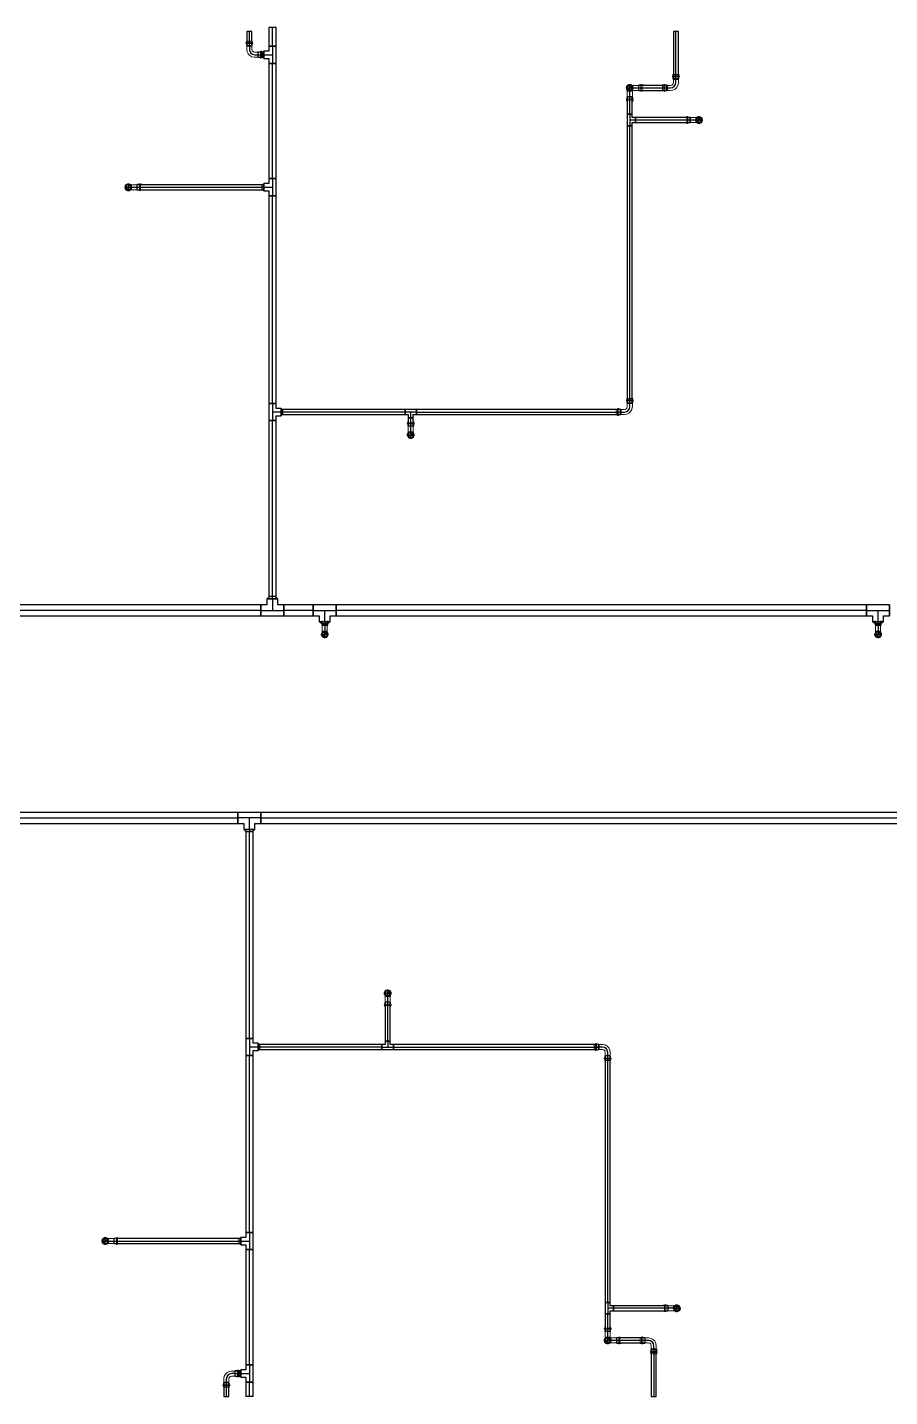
# Model space of a CAD drawing. Header units: inches. Extents: x -3326 to -59, y 8 to 1043.
# Drawn here: x -1457.4 to -1233, y 121.4 to 477.7 of the extents above; entities that cross this region are included whole.
import ezdxf

# ---------------------------------------------------------------- set-up
doc = ezdxf.new("R2010")
doc.units = ezdxf.units.IN
doc.header["$MEASUREMENT"] = 0
doc.layers.add('P-PIPE', color=3, linetype='Continuous', lineweight=9)
doc.layers.add('X - REF - FP', color=7, linetype='Continuous', true_color=0xb90000)

# ---------------------------------------------------------------- blocks, each defined once
blk = doc.blocks.new('Victaulic-VicPress316-Elbow 90-45deg Style P568_P571 - Standard-523083-FOURTH LEVEL')
at = {"layer": 'P-PIPE'}
for p, q in [((-3064.18, 1028.04), (-3064.52, 1028.04)), ((-3063.22, 1027.94), (-3064.52, 1027.94)), ((-3064.52, 1027.28), (-3064.52, 1027.28)), ((-3064.52, 1027.28), (-3064.52, 1027.28)), ((-3064.52, 1027.28), (-3064.52, 1027.28)), ((-3064.52, 1027.28), (-3064.52, 1027.28)), ((-3064.52, 1026.62), (-3063.22, 1026.62)), ((-3064.52, 1026.51), (-3064.18, 1026.51)), ((-3064.18, 1027.28), (-3064.18, 1027.28)), ((-3064.18, 1027.28), (-3064.18, 1027.28)), ((-3063.44, 1028.04), (-3063.89, 1028.04)), ((-3063.89, 1027.28), (-3063.89, 1027.28)), ((-3063.89, 1027.28), (-3063.89, 1027.28)), ((-3063.89, 1026.51), (-3063.44, 1026.51)), ((-3062.39, 1027.94), (-3063.33, 1027.94)), ((-3063.33, 1027.94), (-3063.33, 1027.28)), ((-3063.33, 1027.28), (-3063.33, 1027.94)), ((-3063.33, 1027.28), (-3063.33, 1026.62)), ((-3063.33, 1026.62), (-3063.33, 1027.28)), ((-3062.39, 1027.28), (-3063.33, 1027.28)), ((-3063.33, 1026.62), (-3062.39, 1026.62)), ((-3063.22, 1027.28), (-3063.22, 1027.28)), ((-3063.22, 1027.28), (-3063.22, 1027.28)), ((-3062.39, 1027.28), (-3061, 1027.28)), ((-3061, 1027.28), (-3061, 1027.28))]:
    blk.add_line(p, q, dxfattribs=at)
at = {"layer": 'P-PIPE', "flags": 128}
for points in [[(-3064.18, 1028.04), (-3064.11, 1028.17), (-3063.98, 1028.18), (-3063.89, 1028.07), (-3063.89, 1028.04)], [(-3064.18, 1028.04), (-3064.18, 1027.95), (-3064.18, 1027.7), (-3064.18, 1027.34), (-3064.18, 1027.28)], [(-3064.18, 1027.28), (-3064.18, 1027.64), (-3064.18, 1027.92), (-3064.18, 1028.04), (-3064.18, 1028.04)], [(-3064.18, 1026.51), (-3064.18, 1026.6), (-3064.18, 1026.86), (-3064.18, 1027.21), (-3064.18, 1027.28)], [(-3064.18, 1027.28), (-3064.18, 1026.91), (-3064.18, 1026.64), (-3064.18, 1026.51), (-3064.18, 1026.51)], [(-3063.89, 1026.51), (-3063.96, 1026.39), (-3064.1, 1026.38), (-3064.18, 1026.49), (-3064.18, 1026.51)], [(-3063.89, 1028.04), (-3063.89, 1027.95), (-3063.89, 1027.7), (-3063.89, 1027.34), (-3063.89, 1027.28)], [(-3063.89, 1027.28), (-3063.89, 1027.64), (-3063.89, 1027.92), (-3063.89, 1028.04), (-3063.89, 1028.04)], [(-3063.89, 1026.51), (-3063.89, 1026.6), (-3063.89, 1026.86), (-3063.89, 1027.21), (-3063.89, 1027.28)], [(-3063.89, 1027.28), (-3063.89, 1026.91), (-3063.89, 1026.64), (-3063.89, 1026.51), (-3063.89, 1026.51)], [(-3063.44, 1028.04), (-3063.24, 1027.96), (-3063.22, 1027.94)], [(-3063.22, 1026.62), (-3063.41, 1026.51), (-3063.44, 1026.51)], [(-3061, 1027.94), (-3061.09, 1027.94), (-3061.36, 1027.94), (-3061.76, 1027.94), (-3062.25, 1027.94), (-3062.39, 1027.94)], [(-3062.39, 1026.62), (-3061.89, 1026.62), (-3061.46, 1026.62), (-3061.15, 1026.62), (-3061.01, 1026.62), (-3061, 1026.62)], [(-3060.09, 1027.28), (-3060.18, 1027.68), (-3060.44, 1028), (-3060.81, 1028.17), (-3061.22, 1028.16), (-3061.58, 1027.98), (-3061.83, 1027.65), (-3061.91, 1027.28)], [(-3061.91, 1027.28), (-3061.82, 1026.88), (-3061.56, 1026.56), (-3061.19, 1026.39), (-3060.78, 1026.39), (-3060.42, 1026.58), (-3060.17, 1026.91), (-3060.09, 1027.28)], [(-3060.23, 1027.28), (-3060.33, 1027.64), (-3060.58, 1027.92), (-3060.93, 1028.04), (-3061.3, 1027.98), (-3061.6, 1027.75), (-3061.75, 1027.41), (-3061.77, 1027.28)], [(-3061.77, 1027.28), (-3061.67, 1026.91), (-3061.42, 1026.64), (-3061.07, 1026.51), (-3060.7, 1026.57), (-3060.4, 1026.8), (-3060.25, 1027.15), (-3060.23, 1027.28)]]:
    blk.add_lwpolyline(points, dxfattribs=at)
at = {"layer": 'P-PIPE'}
for radius, start, end in [(0.767, 0, 180), (0.766, 0, 180), (0.766, 0, 180), (0.766, 180, 0), (0.767, 180, 0), (0.767, 180, 0), (0.657, 0, 180), (0.657, 0, 180), (0.657, 90, 180), (0.658, 180, 0), (0.658, 180, 0), (0.657, 180, 270), (0.658, 0, 90), (0.658, 270, 0)]:
    blk.add_arc((-3061, 1027.28), radius, start, end, dxfattribs=at)
blk = doc.blocks.new('Victaulic-VicPress316-Elbow 90-45deg Style P568_P571 - Standard-V1-FOURTH LEVEL')
at = {"layer": 'P-PIPE'}
for p, q in [((-3.18, 0.77), (-3.52, 0.77)), ((-3.52, 0.77), (-3.52, -0.77)), ((-3.52, -0.77), (-3.52, 0.77)), ((-2.22, 0.66), (-3.52, 0.66)), ((-3.52, -0.66), (-3.52, 0.66)), ((-3.52, 0.66), (-3.52, -0.66)), ((-3.18, -0.77), (-3.18, 0.77)), ((-3.18, 0.77), (-3.18, -0.77)), ((-2.44, 0.77), (-2.89, 0.77)), ((-2.89, -0.77), (-2.89, 0.77)), ((-2.89, 0.77), (-2.89, -0.77)), ((-1.39, 0.66), (-2.33, 0.66)), ((-2.33, 0), (-2.33, 0.66)), ((-2.33, 0.66), (-2.33, 0)), ((-2.22, -0.66), (-2.22, 0.66)), ((-2.22, 0.66), (-2.22, -0.66)), ((-0.77, 3.52), (-0.77, 3.18)), ((0.77, 3.52), (-0.77, 3.52)), ((-0.77, 3.52), (0.77, 3.52)), ((-0.77, 3.18), (0.77, 3.18)), ((0.77, 3.18), (-0.77, 3.18)), ((-0.77, 2.89), (-0.77, 2.44)), ((-0.77, 2.89), (0.77, 2.89)), ((0.77, 2.89), (-0.77, 2.89)), ((-0.66, 3.52), (-0.66, 2.22)), ((-0.66, 3.52), (0.66, 3.52)), ((0.66, 3.52), (-0.66, 3.52)), ((-0.66, 2.33), (-0.66, 1.39)), ((0, 2.33), (-0.66, 2.33)), ((-0.66, 2.33), (0, 2.33)), ((-0.66, 2.22), (0.66, 2.22)), ((0.66, 2.22), (-0.66, 2.22)), ((0, 2.33), (0.66, 2.33)), ((0.66, 2.33), (0, 2.33)), ((0, 1.39), (0, 2.33)), ((0.66, 2.22), (0.66, 3.52)), ((0.66, 1.39), (0.66, 2.33)), ((0.77, 3.18), (0.77, 3.52)), ((0.77, 2.44), (0.77, 2.89)), ((-3.52, -0.66), (-2.22, -0.66)), ((-3.52, -0.77), (-3.18, -0.77)), ((-2.89, -0.77), (-2.44, -0.77)), ((-2.33, 0), (-2.33, -0.66)), ((-2.33, -0.66), (-2.33, 0)), ((-1.39, 0), (-2.33, 0)), ((-2.33, -0.66), (-1.39, -0.66))]:
    blk.add_line(p, q, dxfattribs=at)
at = {"layer": 'P-PIPE', "flags": 128}
for points in [[(-3.18, 0.77), (-3.11, 0.89), (-2.98, 0.9), (-2.89, 0.79), (-2.89, 0.77)], [(-3.18, 0.77), (-3.18, 0.67), (-3.18, 0.42), (-3.18, 0.07), (-3.18, -0.3), (-3.18, -0.6), (-3.18, -0.75), (-3.18, -0.77)], [(-3.18, -0.77), (-3.18, -0.67), (-3.18, -0.42), (-3.18, -0.07), (-3.18, 0.3), (-3.18, 0.6), (-3.18, 0.75), (-3.18, 0.77)], [(-2.89, -0.77), (-2.89, -0.67), (-2.89, -0.42), (-2.89, -0.07), (-2.89, 0.3), (-2.89, 0.6), (-2.89, 0.75), (-2.89, 0.77)], [(-2.89, 0.77), (-2.89, 0.67), (-2.89, 0.42), (-2.89, 0.07), (-2.89, -0.3), (-2.89, -0.6), (-2.89, -0.75), (-2.89, -0.77)], [(-2.44, 0.77), (-2.24, 0.68), (-2.22, 0.66)], [(-0.66, 1.39), (-0.75, 1.04), (-1, 0.77), (-1.35, 0.66), (-1.39, 0.66)], [(-1.39, -0.66), (-0.78, -0.56), (-0.23, -0.29), (0.22, 0.13), (0.53, 0.67), (0.65, 1.27), (0.66, 1.39)], [(-0.77, 2.89), (-0.89, 2.96), (-0.9, 3.1), (-0.79, 3.18), (-0.77, 3.18)], [(0.77, 3.18), (0.67, 3.18), (0.42, 3.18), (0.07, 3.18), (-0.3, 3.18), (-0.6, 3.18), (-0.75, 3.18), (-0.77, 3.18)], [(-0.77, 3.18), (-0.67, 3.18), (-0.42, 3.18), (-0.07, 3.18), (0.3, 3.18), (0.6, 3.18), (0.75, 3.18), (0.77, 3.18)], [(-0.77, 2.89), (-0.67, 2.89), (-0.42, 2.89), (-0.07, 2.89), (0.3, 2.89), (0.6, 2.89), (0.75, 2.89), (0.77, 2.89)], [(0.77, 2.89), (0.67, 2.89), (0.42, 2.89), (0.07, 2.89), (-0.3, 2.89), (-0.6, 2.89), (-0.75, 2.89), (-0.77, 2.89)], [(-0.66, 2.22), (-0.77, 2.41), (-0.77, 2.44)], [(0.77, 2.44), (0.68, 2.24), (0.66, 2.22)], [(0.77, 3.18), (0.89, 3.11), (0.9, 2.98), (0.79, 2.89), (0.77, 2.89)], [(-2.89, -0.77), (-2.96, -0.89), (-3.1, -0.9), (-3.18, -0.79), (-3.18, -0.77)], [(-2.22, -0.66), (-2.41, -0.77), (-2.44, -0.77)]]:
    blk.add_lwpolyline(points, dxfattribs=at)
at = {"layer": 'P-PIPE'}
blk.add_arc((-1.39, 1.39), 1.39, 270, 0, dxfattribs=at)
blk = doc.blocks.new('Victaulic-VicPress316-Elbow 90-45deg Style P568_P571 - Standard-V2-FOURTH LEVEL')
at = {"layer": 'P-PIPE'}
for p, q in [((-3203.7, 731.1), (-3203.7, 730.16)), ((-3203.05, 732.49), (-3203.05, 732.49)), ((-3203.05, 732.49), (-3203.05, 731.1)), ((-3203.05, 731.1), (-3203.05, 730.16)), ((-3202.39, 730.16), (-3202.39, 731.1)), ((-3203.81, 730.05), (-3203.81, 729.6)), ((-3203.81, 729.31), (-3203.81, 728.97)), ((-3203.7, 730.27), (-3203.7, 728.97)), ((-3203.05, 730.16), (-3203.7, 730.16)), ((-3203.7, 730.16), (-3203.05, 730.16)), ((-3203.05, 730.27), (-3203.05, 730.27)), ((-3203.05, 730.27), (-3203.05, 730.27)), ((-3202.39, 730.16), (-3203.05, 730.16)), ((-3203.05, 730.16), (-3202.39, 730.16)), ((-3203.05, 729.6), (-3203.05, 729.6)), ((-3203.05, 729.6), (-3203.05, 729.6)), ((-3203.05, 729.31), (-3203.05, 729.31)), ((-3203.05, 729.31), (-3203.05, 729.31)), ((-3203.05, 728.97), (-3203.05, 728.97)), ((-3203.05, 728.97), (-3203.05, 728.97)), ((-3203.05, 728.97), (-3203.05, 728.97)), ((-3203.05, 728.97), (-3203.05, 728.97)), ((-3202.39, 728.97), (-3202.39, 730.27)), ((-3202.28, 729.6), (-3202.28, 730.05)), ((-3202.28, 728.97), (-3202.28, 729.31))]:
    blk.add_line(p, q, dxfattribs=at)
at = {"layer": 'P-PIPE', "flags": 128}
for points in [[(-3203.05, 733.4), (-3203.45, 733.31), (-3203.76, 733.05), (-3203.94, 732.68), (-3203.93, 732.27), (-3203.75, 731.91), (-3203.42, 731.66), (-3203.05, 731.58)], [(-3203.05, 733.26), (-3203.41, 733.16), (-3203.69, 732.91), (-3203.81, 732.56), (-3203.75, 732.19), (-3203.52, 731.89), (-3203.18, 731.74), (-3203.05, 731.72)], [(-3203.7, 732.49), (-3203.7, 732.4), (-3203.7, 732.13), (-3203.7, 731.73), (-3203.7, 731.24), (-3203.7, 731.1)], [(-3203.05, 731.58), (-3202.65, 731.67), (-3202.33, 731.93), (-3202.15, 732.3), (-3202.16, 732.71), (-3202.35, 733.07), (-3202.67, 733.32), (-3203.05, 733.4)], [(-3203.05, 731.72), (-3202.68, 731.82), (-3202.41, 732.07), (-3202.28, 732.42), (-3202.34, 732.79), (-3202.57, 733.09), (-3202.91, 733.24), (-3203.05, 733.26)], [(-3202.39, 731.1), (-3202.39, 731.6), (-3202.39, 732.03), (-3202.39, 732.34), (-3202.39, 732.48), (-3202.39, 732.49)], [(-3203.81, 729.31), (-3203.93, 729.38), (-3203.94, 729.51), (-3203.83, 729.6), (-3203.81, 729.6)], [(-3203.81, 730.05), (-3203.72, 730.25), (-3203.7, 730.27)], [(-3203.81, 729.6), (-3203.72, 729.6), (-3203.47, 729.6), (-3203.11, 729.6), (-3203.05, 729.6)], [(-3203.05, 729.6), (-3203.41, 729.6), (-3203.69, 729.6), (-3203.81, 729.6), (-3203.81, 729.6)], [(-3203.81, 729.31), (-3203.72, 729.31), (-3203.47, 729.31), (-3203.11, 729.31), (-3203.05, 729.31)], [(-3203.05, 729.31), (-3203.41, 729.31), (-3203.69, 729.31), (-3203.81, 729.31), (-3203.81, 729.31)], [(-3202.28, 729.6), (-3202.37, 729.6), (-3202.62, 729.6), (-3202.98, 729.6), (-3203.05, 729.6)], [(-3203.05, 729.6), (-3202.68, 729.6), (-3202.41, 729.6), (-3202.28, 729.6), (-3202.28, 729.6)], [(-3202.28, 729.31), (-3202.37, 729.31), (-3202.62, 729.31), (-3202.98, 729.31), (-3203.05, 729.31)], [(-3203.05, 729.31), (-3202.68, 729.31), (-3202.41, 729.31), (-3202.28, 729.31), (-3202.28, 729.31)], [(-3202.39, 730.27), (-3202.28, 730.08), (-3202.28, 730.05)], [(-3202.28, 729.6), (-3202.16, 729.53), (-3202.15, 729.39), (-3202.26, 729.31), (-3202.28, 729.31)]]:
    blk.add_lwpolyline(points, dxfattribs=at)
at = {"layer": 'P-PIPE'}
for radius, start, end in [(0.767, 90, 270), (0.767, 90, 270), (0.767, 90, 270), (0.658, 90, 270), (0.658, 90, 270), (0.658, 90, 180), (0.658, 180, 270), (0.766, 270, 90), (0.766, 270, 90), (0.766, 270, 90), (0.658, 270, 90), (0.657, 270, 90), (0.658, 0, 90), (0.658, 270, 0)]:
    blk.add_arc((-3203.05, 732.49), radius, start, end, dxfattribs=at)
blk = doc.blocks.new('Victaulic-VicPress316-Elbow 90-45deg Style P568_P571 - Standard-1244383-FOURTH LEVEL')
at = {"layer": 'P-PIPE'}
for p, q in [((-2531.17, 456.29), (-2532.11, 456.29)), ((-2529.98, 456.29), (-2531.28, 456.29)), ((-2531.17, 455.64), (-2531.17, 456.29)), ((-2531.17, 456.29), (-2531.17, 455.64)), ((-2530.61, 456.4), (-2531.06, 456.4)), ((-2529.98, 456.4), (-2530.32, 456.4)), ((-2533.5, 455.64), (-2533.5, 455.64)), ((-2533.5, 455.64), (-2532.11, 455.64)), ((-2532.11, 455.64), (-2531.17, 455.64)), ((-2532.11, 454.98), (-2531.17, 454.98)), ((-2531.28, 455.64), (-2531.28, 455.64)), ((-2531.28, 455.64), (-2531.28, 455.64)), ((-2531.28, 454.98), (-2529.98, 454.98)), ((-2531.17, 454.98), (-2531.17, 455.64)), ((-2531.17, 455.64), (-2531.17, 454.98)), ((-2531.06, 454.87), (-2530.61, 454.87)), ((-2530.61, 455.64), (-2530.61, 455.64)), ((-2530.61, 455.64), (-2530.61, 455.64)), ((-2530.32, 455.64), (-2530.32, 455.64)), ((-2530.32, 455.64), (-2530.32, 455.64)), ((-2530.32, 454.87), (-2529.98, 454.87)), ((-2529.98, 455.64), (-2529.98, 455.64)), ((-2529.98, 455.64), (-2529.98, 455.64)), ((-2529.98, 455.64), (-2529.98, 455.64)), ((-2529.98, 455.64), (-2529.98, 455.64))]:
    blk.add_line(p, q, dxfattribs=at)
at = {"layer": 'P-PIPE', "flags": 128}
for points in [[(-2532.59, 455.64), (-2532.68, 456.03), (-2532.94, 456.35), (-2533.31, 456.53), (-2533.72, 456.52), (-2534.08, 456.33), (-2534.33, 456.01), (-2534.41, 455.64)], [(-2532.73, 455.64), (-2532.83, 456), (-2533.08, 456.28), (-2533.43, 456.4), (-2533.8, 456.34), (-2534.1, 456.11), (-2534.25, 455.77), (-2534.27, 455.64)], [(-2532.11, 456.29), (-2532.61, 456.29), (-2533.04, 456.29), (-2533.35, 456.29), (-2533.49, 456.29), (-2533.5, 456.29)], [(-2531.28, 456.29), (-2531.09, 456.4), (-2531.06, 456.4)], [(-2530.61, 456.4), (-2530.54, 456.52), (-2530.4, 456.53), (-2530.32, 456.42), (-2530.32, 456.4)], [(-2530.61, 456.4), (-2530.61, 456.31), (-2530.61, 456.06), (-2530.61, 455.7), (-2530.61, 455.64)], [(-2530.61, 455.64), (-2530.61, 456), (-2530.61, 456.28), (-2530.61, 456.4), (-2530.61, 456.4)], [(-2530.32, 456.4), (-2530.32, 456.31), (-2530.32, 456.06), (-2530.32, 455.7), (-2530.32, 455.64)], [(-2530.32, 455.64), (-2530.32, 456), (-2530.32, 456.28), (-2530.32, 456.4), (-2530.32, 456.4)], [(-2534.41, 455.64), (-2534.32, 455.24), (-2534.06, 454.92), (-2533.69, 454.74), (-2533.28, 454.75), (-2532.92, 454.94), (-2532.67, 455.26), (-2532.59, 455.64)], [(-2534.27, 455.64), (-2534.17, 455.27), (-2533.92, 454.99), (-2533.57, 454.87), (-2533.2, 454.93), (-2532.9, 455.16), (-2532.75, 455.5), (-2532.73, 455.64)], [(-2533.5, 454.98), (-2533.41, 454.98), (-2533.14, 454.98), (-2532.74, 454.98), (-2532.25, 454.98), (-2532.11, 454.98)], [(-2531.06, 454.87), (-2531.26, 454.96), (-2531.28, 454.98)], [(-2530.61, 454.87), (-2530.61, 454.96), (-2530.61, 455.21), (-2530.61, 455.57), (-2530.61, 455.64)], [(-2530.61, 455.64), (-2530.61, 455.27), (-2530.61, 454.99), (-2530.61, 454.87), (-2530.61, 454.87)], [(-2530.32, 454.87), (-2530.39, 454.75), (-2530.52, 454.74), (-2530.61, 454.85), (-2530.61, 454.87)], [(-2530.32, 454.87), (-2530.32, 454.96), (-2530.32, 455.21), (-2530.32, 455.57), (-2530.32, 455.64)], [(-2530.32, 455.64), (-2530.32, 455.27), (-2530.32, 454.99), (-2530.32, 454.87), (-2530.32, 454.87)]]:
    blk.add_lwpolyline(points, dxfattribs=at)
at = {"layer": 'P-PIPE'}
for radius, start, end in [(0.767, 0, 180), (0.766, 0, 180), (0.766, 0, 180), (0.657, 0, 180), (0.657, 0, 180), (0.657, 90, 180), (0.658, 0, 90), (0.766, 180, 0), (0.767, 180, 0), (0.767, 180, 0), (0.658, 180, 0), (0.658, 180, 0), (0.657, 180, 270), (0.658, 270, 0)]:
    blk.add_arc((-2533.5, 455.64), radius, start, end, dxfattribs=at)

msp = doc.modelspace()

# ---------------------------------------------------------------- linework, layer by layer
at = {"layer": 'X - REF - FP'}
for p, q in [((-1394.58, 477.75), (-1394.58, 472.88)), ((-1392.67, 477.75), (-1394.58, 477.75)), ((-1393.62, 472.88), (-1393.62, 477.75)), ((-1393.62, 472.88), (-1393.62, 477.75)), ((-1392.67, 472.88), (-1392.67, 477.75)), ((-1400.28, 476.64), (-1400.28, 472.97)), ((-1398.97, 476.64), (-1400.28, 476.64)), ((-1399.63, 472.97), (-1399.63, 476.64)), ((-1399.63, 472.97), (-1399.63, 476.64)), ((-1398.97, 472.97), (-1398.97, 476.64)), ((-1289.28, 476.64), (-1289.28, 464.33)), ((-1287.97, 476.64), (-1289.28, 476.64)), ((-1288.62, 464.33), (-1288.62, 476.64)), ((-1288.62, 464.33), (-1288.62, 476.64)), ((-1287.97, 464.33), (-1287.97, 476.64)), ((-1398.97, 472.97), (-1400.28, 472.97)), ((-1399.63, 472.97), (-1399.63, 472.03)), ((-1398.23, 470.64), (-1397.3, 470.64)), ((-1398.23, 470.64), (-1396.11, 470.64)), ((-1396.28, 471.29), (-1397.3, 471.29)), ((-1397.3, 469.98), (-1397.3, 471.29)), ((-1397.3, 470.64), (-1396.28, 470.64)), ((-1397.3, 470.64), (-1396.28, 470.64)), ((-1395.87, 471.45), (-1396.28, 471.2)), ((-1396.28, 469.98), (-1396.28, 471.29)), ((-1395.87, 470.64), (-1396.28, 470.64)), ((-1394.58, 471.59), (-1395.87, 471.59)), ((-1395.87, 471.59), (-1395.87, 469.68)), ((-1395.87, 469.68), (-1395.87, 471.59)), ((-1395.87, 470.64), (-1393.62, 470.64)), ((-1392.67, 472.88), (-1394.58, 472.88)), ((-1394.58, 472.88), (-1394.58, 471.59)), ((-1394.58, 472.88), (-1392.67, 472.88)), ((-1392.67, 472.88), (-1394.58, 472.88)), ((-1393.62, 472.88), (-1393.62, 468.39)), ((-1392.67, 468.39), (-1392.67, 472.88)), ((-1397.3, 469.98), (-1396.28, 469.98)), ((-1396.28, 470.07), (-1395.87, 469.82)), ((-1395.87, 469.68), (-1394.58, 469.68)), ((-1394.58, 469.68), (-1394.58, 468.39)), ((-1394.58, 468.39), (-1392.67, 468.39)), ((-1392.67, 468.39), (-1394.58, 468.39)), ((-1394.58, 468.39), (-1394.58, 438.38)), ((-1392.67, 468.39), (-1394.58, 468.39)), ((-1393.62, 438.38), (-1393.62, 468.39)), ((-1393.62, 438.38), (-1393.62, 468.39)), ((-1392.67, 438.38), (-1392.67, 468.39)), ((-1287.97, 464.33), (-1289.28, 464.33)), ((-1288.62, 463.4), (-1288.62, 465.52)), ((-1288.62, 463.4), (-1288.62, 464.33)), ((-1301.62, 462), (-1299.62, 462)), ((-1300.62, 461), (-1300.62, 463)), ((-1300.62, 460.61), (-1300.62, 462)), ((-1300.62, 462), (-1299.23, 462)), ((-1300.62, 459.67), (-1300.62, 460.61)), ((-1299.23, 462), (-1298.3, 462)), ((-1299.23, 462), (-1297.1, 462)), ((-1290.95, 462.66), (-1298.3, 462.66)), ((-1298.3, 461.35), (-1298.3, 462.66)), ((-1298.3, 462), (-1290.95, 462)), ((-1298.3, 462), (-1290.95, 462)), ((-1298.3, 461.35), (-1290.95, 461.35)), ((-1290.95, 461.35), (-1290.95, 462.66)), ((-1290.95, 462), (-1290.02, 462)), ((-1301.28, 459.67), (-1301.28, 455.13)), ((-1299.97, 459.67), (-1301.28, 459.67)), ((-1300.62, 455.13), (-1300.62, 459.67)), ((-1300.62, 455.13), (-1300.62, 459.67)), ((-1299.97, 455.13), (-1299.97, 459.67)), ((-1299.97, 455.13), (-1301.28, 455.13)), ((-1301.28, 455.13), (-1301.28, 452.14)), ((-1299.97, 455.13), (-1301.28, 455.13)), ((-1301.28, 455.13), (-1299.97, 455.13)), ((-1300.62, 455.13), (-1300.62, 452.14)), ((-1299.13, 453.64), (-1300.62, 453.64)), ((-1299.97, 454.29), (-1299.97, 455.13)), ((-1299.13, 454.29), (-1299.97, 454.29)), ((-1299.97, 452.14), (-1299.97, 452.98)), ((-1299.97, 452.98), (-1299.13, 452.98)), ((-1284.95, 454.29), (-1299.13, 454.29)), ((-1299.13, 454.29), (-1299.13, 452.98)), ((-1299.13, 454.29), (-1299.13, 452.98)), ((-1299.13, 452.98), (-1299.13, 454.29)), ((-1284.95, 453.64), (-1299.13, 453.64)), ((-1284.95, 453.64), (-1299.13, 453.64)), ((-1299.13, 452.98), (-1284.95, 452.98)), ((-1284.02, 453.64), (-1286.14, 453.64)), ((-1284.95, 454.29), (-1284.95, 452.98)), ((-1284.02, 453.64), (-1284.95, 453.64)), ((-1282.62, 453.64), (-1284.02, 453.64)), ((-1283.62, 453.64), (-1281.62, 453.64)), ((-1282.62, 452.64), (-1282.62, 454.64)), ((-1299.97, 452.14), (-1301.28, 452.14)), ((-1301.28, 452.14), (-1299.97, 452.14)), ((-1301.28, 452.14), (-1301.28, 379.97)), ((-1299.97, 452.14), (-1301.28, 452.14)), ((-1300.62, 379.97), (-1300.62, 452.14)), ((-1300.62, 379.97), (-1300.62, 452.14)), ((-1299.97, 379.97), (-1299.97, 452.14)), ((-1394.58, 438.38), (-1394.58, 437.09)), ((-1394.58, 438.38), (-1392.67, 438.38)), ((-1392.67, 438.38), (-1394.58, 438.38)), ((-1392.67, 438.38), (-1394.58, 438.38)), ((-1393.62, 438.38), (-1393.62, 433.89)), ((-1392.67, 433.89), (-1392.67, 438.38)), ((-1432.12, 436.14), (-1430.12, 436.14)), ((-1431.12, 435.14), (-1431.12, 437.14)), ((-1431.12, 436.14), (-1429.73, 436.14)), ((-1429.73, 436.14), (-1428.8, 436.14)), ((-1429.73, 436.14), (-1427.61, 436.14)), ((-1396.28, 436.79), (-1428.8, 436.79)), ((-1428.8, 435.48), (-1428.8, 436.79)), ((-1428.8, 436.14), (-1396.28, 436.14)), ((-1428.8, 436.14), (-1396.28, 436.14)), ((-1428.8, 435.48), (-1396.28, 435.48)), ((-1395.87, 436.95), (-1396.28, 436.7)), ((-1396.28, 435.48), (-1396.28, 436.79)), ((-1395.87, 436.14), (-1396.28, 436.14)), ((-1396.28, 435.57), (-1395.87, 435.32)), ((-1394.58, 437.09), (-1395.87, 437.09)), ((-1395.87, 437.09), (-1395.87, 435.18)), ((-1395.87, 435.18), (-1395.87, 437.09)), ((-1395.87, 436.14), (-1393.62, 436.14)), ((-1395.87, 435.18), (-1394.58, 435.18)), ((-1394.58, 435.18), (-1394.58, 433.89)), ((-1394.58, 433.89), (-1392.67, 433.89)), ((-1392.67, 433.89), (-1394.58, 433.89)), ((-1394.58, 433.89), (-1394.58, 379.88)), ((-1392.67, 433.89), (-1394.58, 433.89)), ((-1393.62, 379.88), (-1393.62, 433.89)), ((-1393.62, 379.88), (-1393.62, 433.89)), ((-1392.67, 379.88), (-1392.67, 433.89)), ((-1394.58, 379.88), (-1394.58, 375.39)), ((-1392.67, 379.88), (-1394.58, 379.88)), ((-1394.58, 379.88), (-1392.67, 379.88)), ((-1392.67, 379.88), (-1394.58, 379.88)), ((-1393.62, 379.88), (-1393.62, 375.39)), ((-1392.67, 378.59), (-1392.67, 379.88)), ((-1391.38, 378.59), (-1392.67, 378.59)), ((-1391.38, 378.59), (-1391.38, 376.68)), ((-1391.38, 376.68), (-1391.38, 378.59)), ((-1390.97, 378.2), (-1391.38, 378.45)), ((-1359.12, 378.29), (-1390.97, 378.29)), ((-1390.97, 378.29), (-1390.97, 376.98)), ((-1356.13, 378.29), (-1359.12, 378.29)), ((-1359.12, 376.98), (-1359.12, 378.29)), ((-1359.12, 378.29), (-1359.12, 376.98)), ((-1359.12, 378.29), (-1359.12, 376.98)), ((-1302.95, 378.29), (-1356.13, 378.29)), ((-1356.13, 376.98), (-1356.13, 378.29)), ((-1356.13, 376.98), (-1356.13, 378.29)), ((-1356.13, 378.29), (-1356.13, 376.98)), ((-1302.95, 376.98), (-1302.95, 378.29)), ((-1299.97, 379.97), (-1301.28, 379.97)), ((-1300.62, 379.03), (-1300.62, 381.16)), ((-1300.62, 379.03), (-1300.62, 379.97)), ((-1392.67, 375.39), (-1394.58, 375.39)), ((-1394.58, 375.39), (-1392.67, 375.39)), ((-1394.58, 375.39), (-1394.58, 329.65)), ((-1392.67, 375.39), (-1394.58, 375.39)), ((-1391.38, 377.64), (-1393.62, 377.64)), ((-1393.62, 329.65), (-1393.62, 375.39)), ((-1393.62, 329.65), (-1393.62, 375.39)), ((-1392.67, 375.39), (-1392.67, 376.68)), ((-1392.67, 376.68), (-1391.38, 376.68)), ((-1392.67, 329.65), (-1392.67, 375.39)), ((-1391.38, 377.64), (-1390.97, 377.64)), ((-1391.38, 376.82), (-1390.97, 377.07)), ((-1359.12, 377.64), (-1390.97, 377.64)), ((-1359.12, 377.64), (-1390.97, 377.64)), ((-1390.97, 376.98), (-1359.12, 376.98)), ((-1356.13, 377.64), (-1359.12, 377.64)), ((-1359.12, 376.98), (-1358.28, 376.98)), ((-1358.28, 376.98), (-1358.28, 376.14)), ((-1358.28, 376.14), (-1358.28, 373.97)), ((-1356.97, 376.14), (-1358.28, 376.14)), ((-1356.97, 376.14), (-1358.28, 376.14)), ((-1358.28, 376.14), (-1356.97, 376.14)), ((-1357.62, 376.14), (-1357.62, 377.64)), ((-1357.62, 373.97), (-1357.62, 376.14)), ((-1357.62, 373.97), (-1357.62, 376.14)), ((-1357.62, 373.03), (-1357.62, 375.16)), ((-1356.97, 376.98), (-1356.13, 376.98)), ((-1356.97, 376.14), (-1356.97, 376.98)), ((-1356.97, 373.97), (-1356.97, 376.14)), ((-1356.13, 377.64), (-1302.95, 377.64)), ((-1356.13, 377.64), (-1302.95, 377.64)), ((-1356.13, 376.98), (-1302.95, 376.98)), ((-1302.95, 377.64), (-1302.02, 377.64)), ((-1358.62, 371.64), (-1356.62, 371.64)), ((-1356.97, 373.97), (-1358.28, 373.97)), ((-1357.62, 373.03), (-1357.62, 373.97)), ((-1357.62, 371.64), (-1357.62, 373.03)), ((-1357.62, 370.64), (-1357.62, 372.64)), ((-1395.06, 328.99), (-1395.06, 327.44)), ((-1395.06, 328.99), (-1392.19, 328.99)), ((-1392.19, 328.99), (-1395.06, 328.99)), ((-1394.44, 329.65), (-1394.94, 328.99)), ((-1392.67, 329.65), (-1394.58, 329.65)), ((-1393.62, 328.99), (-1393.62, 329.65)), ((-1393.62, 328.99), (-1393.62, 326)), ((-1392.31, 328.99), (-1392.81, 329.65)), ((-1392.19, 327.44), (-1392.19, 328.99)), ((-1396.62, 327.44), (-1522.52, 327.44)), ((-1396.62, 326), (-1522.52, 326)), ((-1396.62, 326), (-1522.52, 326)), ((-1522.52, 324.56), (-1396.62, 324.56)), ((-1395.06, 327.44), (-1396.62, 327.44)), ((-1396.62, 327.44), (-1396.62, 324.56)), ((-1396.62, 324.56), (-1396.62, 327.44)), ((-1396.62, 327.44), (-1396.62, 324.56)), ((-1396.62, 326), (-1390.63, 326)), ((-1396.62, 324.56), (-1390.63, 324.56)), ((-1390.63, 327.44), (-1392.19, 327.44)), ((-1390.63, 327.44), (-1390.63, 324.56)), ((-1390.63, 324.56), (-1390.63, 327.44)), ((-1382.99, 327.44), (-1390.63, 327.44)), ((-1390.63, 327.44), (-1390.63, 324.56)), ((-1382.99, 326), (-1390.63, 326)), ((-1382.99, 326), (-1390.63, 326)), ((-1390.63, 324.56), (-1382.99, 324.56)), ((-1377.01, 327.44), (-1382.99, 327.44)), ((-1382.99, 324.56), (-1382.99, 327.44)), ((-1382.99, 327.44), (-1382.99, 324.56)), ((-1382.99, 327.44), (-1382.99, 324.56)), ((-1382.99, 326), (-1377.01, 326)), ((-1382.99, 324.56), (-1381.44, 324.56)), ((-1381.44, 324.56), (-1381.44, 323.01)), ((-1380, 323.01), (-1380, 326)), ((-1378.56, 324.56), (-1377.01, 324.56)), ((-1378.56, 323.01), (-1378.56, 324.56)), ((-1377.01, 324.56), (-1377.01, 327.44)), ((-1377.01, 327.44), (-1377.01, 324.56)), ((-1238.99, 327.44), (-1377.01, 327.44)), ((-1377.01, 327.44), (-1377.01, 324.56)), ((-1238.99, 326), (-1377.01, 326)), ((-1238.99, 326), (-1377.01, 326)), ((-1377.01, 324.56), (-1238.99, 324.56)), ((-1233.01, 327.44), (-1238.99, 327.44)), ((-1238.99, 324.56), (-1238.99, 327.44)), ((-1238.99, 327.44), (-1238.99, 324.56)), ((-1238.99, 327.44), (-1238.99, 324.56)), ((-1238.99, 326), (-1233.01, 326)), ((-1238.99, 324.56), (-1237.44, 324.56)), ((-1237.44, 324.56), (-1237.44, 323.01)), ((-1236, 323.01), (-1236, 326)), ((-1234.56, 324.56), (-1233.01, 324.56)), ((-1234.56, 323.01), (-1234.56, 324.56)), ((-1233.01, 324.56), (-1233.01, 327.44)), ((-1233.01, 327.44), (-1233.01, 324.56)), ((-1381.44, 323.01), (-1378.56, 323.01)), ((-1378.56, 323.01), (-1381.44, 323.01)), ((-1381.31, 323.01), (-1380.56, 322.35)), ((-1380.66, 322.35), (-1380.66, 322.07)), ((-1379.34, 322.35), (-1380.66, 322.35)), ((-1379.34, 322.07), (-1380.66, 322.07)), ((-1380, 323.01), (-1380, 322.35)), ((-1380, 322.07), (-1380, 322.35)), ((-1380, 322.07), (-1380, 322.35)), ((-1380, 322.07), (-1380, 321.14)), ((-1380, 321.14), (-1380, 319.74)), ((-1379.44, 322.35), (-1378.69, 323.01)), ((-1379.34, 322.07), (-1379.34, 322.35)), ((-1237.44, 323.01), (-1234.56, 323.01)), ((-1234.56, 323.01), (-1237.44, 323.01)), ((-1237.31, 323.01), (-1236.56, 322.35)), ((-1236.66, 322.35), (-1236.66, 322.07)), ((-1235.34, 322.35), (-1236.66, 322.35)), ((-1235.34, 322.07), (-1236.66, 322.07)), ((-1236, 323.01), (-1236, 322.35)), ((-1236, 322.07), (-1236, 322.35)), ((-1236, 322.07), (-1236, 322.35)), ((-1236, 322.07), (-1236, 321.14)), ((-1236, 321.14), (-1236, 319.74)), ((-1235.44, 322.35), (-1234.69, 323.01)), ((-1235.34, 322.07), (-1235.34, 322.35)), ((-1381, 319.74), (-1379, 319.74)), ((-1380, 318.74), (-1380, 320.74)), ((-1237, 319.74), (-1235, 319.74)), ((-1236, 318.74), (-1236, 320.74)), ((-1402.62, 273.44), (-1517.63, 273.44)), ((-1517.63, 272), (-1402.62, 272)), ((-1517.63, 272), (-1402.62, 272)), ((-1396.63, 273.44), (-1402.62, 273.44)), ((-1402.62, 270.56), (-1402.62, 273.44)), ((-1402.62, 273.44), (-1402.62, 270.56)), ((-1402.62, 270.56), (-1402.62, 273.44)), ((-1396.63, 272), (-1402.62, 272)), ((-1399.63, 269.01), (-1399.63, 272)), ((-1396.63, 270.56), (-1396.63, 273.44)), ((-1396.63, 273.44), (-1396.63, 270.56)), ((-1075.62, 273.44), (-1396.63, 273.44)), ((-1396.63, 270.56), (-1396.63, 273.44)), ((-1396.63, 272), (-1075.62, 272)), ((-1396.63, 272), (-1075.62, 272)), ((-1517.63, 270.56), (-1402.62, 270.56)), ((-1402.62, 270.56), (-1401.06, 270.56)), ((-1401.06, 270.56), (-1401.06, 269.01)), ((-1398.19, 269.01), (-1401.06, 269.01)), ((-1401.06, 269.01), (-1398.19, 269.01)), ((-1400.94, 269.01), (-1400.44, 268.35)), ((-1400.58, 268.35), (-1400.58, 214.61)), ((-1398.67, 268.35), (-1400.58, 268.35)), ((-1399.63, 269.01), (-1399.63, 268.35)), ((-1399.63, 214.61), (-1399.63, 268.35)), ((-1399.63, 214.61), (-1399.63, 268.35)), ((-1398.81, 268.35), (-1398.31, 269.01)), ((-1398.67, 214.61), (-1398.67, 268.35)), ((-1398.19, 270.56), (-1396.63, 270.56)), ((-1398.19, 269.01), (-1398.19, 270.56)), ((-1396.63, 270.56), (-1075.62, 270.56)), ((-1364.62, 226.36), (-1362.62, 226.36)), ((-1363.62, 225.36), (-1363.62, 227.36)), ((-1363.62, 224.97), (-1363.62, 226.36)), ((-1363.62, 224.03), (-1363.62, 224.97)), ((-1364.28, 224.03), (-1364.28, 213.86)), ((-1362.97, 224.03), (-1364.28, 224.03)), ((-1363.62, 213.86), (-1363.62, 224.03)), ((-1363.62, 213.86), (-1363.62, 224.03)), ((-1362.97, 213.86), (-1362.97, 224.03)), ((-1398.67, 214.61), (-1400.58, 214.61)), ((-1400.58, 214.61), (-1400.58, 210.12)), ((-1398.67, 214.61), (-1400.58, 214.61)), ((-1400.58, 214.61), (-1398.67, 214.61)), ((-1399.63, 214.61), (-1399.63, 210.12)), ((-1398.67, 213.32), (-1398.67, 214.61)), ((-1362.97, 213.86), (-1364.28, 213.86)), ((-1364.28, 213.86), (-1364.28, 213.02)), ((-1364.28, 213.86), (-1362.97, 213.86)), ((-1362.97, 213.86), (-1364.28, 213.86)), ((-1363.62, 213.86), (-1363.62, 212.36)), ((-1362.97, 213.02), (-1362.97, 213.86)), ((-1397.38, 212.36), (-1399.63, 212.36)), ((-1397.38, 213.32), (-1398.67, 213.32)), ((-1398.67, 210.12), (-1398.67, 211.41)), ((-1398.67, 211.41), (-1397.38, 211.41)), ((-1397.38, 213.32), (-1397.38, 211.41)), ((-1397.38, 211.41), (-1397.38, 213.32)), ((-1396.97, 212.93), (-1397.38, 213.18)), ((-1397.38, 212.36), (-1396.97, 212.36)), ((-1397.38, 211.55), (-1396.97, 211.8)), ((-1365.12, 213.02), (-1396.97, 213.02)), ((-1396.97, 213.02), (-1396.97, 211.71)), ((-1365.12, 212.36), (-1396.97, 212.36)), ((-1365.12, 212.36), (-1396.97, 212.36)), ((-1396.97, 211.71), (-1365.12, 211.71)), ((-1365.12, 213.02), (-1365.12, 211.71)), ((-1364.28, 213.02), (-1365.12, 213.02)), ((-1365.12, 213.02), (-1365.12, 211.71)), ((-1365.12, 211.71), (-1365.12, 213.02)), ((-1365.12, 212.36), (-1362.13, 212.36)), ((-1365.12, 211.71), (-1362.13, 211.71)), ((-1362.13, 213.02), (-1362.97, 213.02)), ((-1362.13, 213.02), (-1362.13, 211.71)), ((-1362.13, 211.71), (-1362.13, 213.02)), ((-1308.71, 213.02), (-1362.13, 213.02)), ((-1362.13, 211.71), (-1362.13, 213.02)), ((-1362.13, 212.36), (-1308.71, 212.36)), ((-1362.13, 212.36), (-1308.71, 212.36)), ((-1362.13, 211.71), (-1308.71, 211.71)), ((-1307.77, 212.36), (-1309.9, 212.36)), ((-1308.71, 211.71), (-1308.71, 213.02)), ((-1307.77, 212.36), (-1308.71, 212.36)), ((-1306.38, 210.03), (-1306.38, 210.97)), ((-1398.67, 210.12), (-1400.58, 210.12)), ((-1400.58, 210.12), (-1398.67, 210.12)), ((-1400.58, 210.12), (-1400.58, 164.11)), ((-1398.67, 210.12), (-1400.58, 210.12)), ((-1399.63, 164.11), (-1399.63, 210.12)), ((-1399.63, 164.11), (-1399.63, 210.12)), ((-1398.67, 164.11), (-1398.67, 210.12)), ((-1307.03, 210.03), (-1307.03, 145.86)), ((-1305.72, 210.03), (-1307.03, 210.03)), ((-1306.38, 145.86), (-1306.38, 210.03)), ((-1306.38, 145.86), (-1306.38, 210.03)), ((-1305.72, 145.86), (-1305.72, 210.03)), ((-1400.58, 164.11), (-1400.58, 162.82)), ((-1400.58, 164.11), (-1398.67, 164.11)), ((-1398.67, 164.11), (-1400.58, 164.11)), ((-1398.67, 164.11), (-1400.58, 164.11)), ((-1399.63, 164.11), (-1399.63, 159.62)), ((-1398.67, 159.62), (-1398.67, 164.11)), ((-1438.13, 161.86), (-1436.13, 161.86)), ((-1437.13, 160.86), (-1437.13, 162.86)), ((-1437.13, 161.86), (-1435.73, 161.86)), ((-1435.73, 161.86), (-1434.8, 161.86)), ((-1435.73, 161.86), (-1433.61, 161.86)), ((-1402.28, 162.52), (-1434.8, 162.52)), ((-1434.8, 161.21), (-1434.8, 162.52)), ((-1434.8, 161.86), (-1402.28, 161.86)), ((-1434.8, 161.86), (-1402.28, 161.86)), ((-1434.8, 161.21), (-1402.28, 161.21)), ((-1401.87, 162.68), (-1402.28, 162.43)), ((-1402.28, 161.21), (-1402.28, 162.52)), ((-1401.87, 161.86), (-1402.28, 161.86)), ((-1402.28, 161.3), (-1401.87, 161.05)), ((-1400.58, 162.82), (-1401.87, 162.82)), ((-1401.87, 162.82), (-1401.87, 160.91)), ((-1401.87, 160.91), (-1401.87, 162.82)), ((-1401.87, 161.86), (-1399.63, 161.86)), ((-1401.87, 160.91), (-1400.58, 160.91)), ((-1400.58, 160.91), (-1400.58, 159.62)), ((-1400.58, 159.62), (-1398.67, 159.62)), ((-1398.67, 159.62), (-1400.58, 159.62)), ((-1400.58, 159.62), (-1400.58, 129.61)), ((-1398.67, 159.62), (-1400.58, 159.62)), ((-1399.63, 129.61), (-1399.63, 159.62)), ((-1399.63, 129.61), (-1399.63, 159.62)), ((-1398.67, 129.61), (-1398.67, 159.62)), ((-1305.72, 145.86), (-1307.03, 145.86)), ((-1307.03, 145.86), (-1307.03, 142.87)), ((-1305.72, 145.86), (-1307.03, 145.86)), ((-1307.03, 145.86), (-1305.72, 145.86)), ((-1305.72, 142.87), (-1307.03, 142.87)), ((-1307.03, 142.87), (-1305.72, 142.87)), ((-1307.03, 142.87), (-1307.03, 138.33)), ((-1305.72, 142.87), (-1307.03, 142.87)), ((-1306.38, 145.86), (-1306.38, 142.87)), ((-1304.88, 144.36), (-1306.38, 144.36)), ((-1306.38, 138.33), (-1306.38, 142.87)), ((-1306.38, 138.33), (-1306.38, 142.87)), ((-1305.72, 145.02), (-1305.72, 145.86)), ((-1304.88, 145.02), (-1305.72, 145.02)), ((-1305.72, 142.87), (-1305.72, 143.71)), ((-1305.72, 143.71), (-1304.88, 143.71)), ((-1305.72, 138.33), (-1305.72, 142.87)), ((-1290.71, 145.02), (-1304.88, 145.02)), ((-1304.88, 145.02), (-1304.88, 143.71)), ((-1304.88, 145.02), (-1304.88, 143.71)), ((-1304.88, 143.71), (-1304.88, 145.02)), ((-1290.71, 144.36), (-1304.88, 144.36)), ((-1290.71, 144.36), (-1304.88, 144.36)), ((-1304.88, 143.71), (-1290.71, 143.71)), ((-1289.77, 144.36), (-1291.9, 144.36)), ((-1290.71, 145.02), (-1290.71, 143.71)), ((-1289.77, 144.36), (-1290.71, 144.36)), ((-1288.38, 144.36), (-1289.77, 144.36)), ((-1289.38, 144.36), (-1287.38, 144.36)), ((-1288.38, 143.36), (-1288.38, 145.36)), ((-1306.38, 137.39), (-1306.38, 139.52)), ((-1307.38, 136), (-1305.38, 136)), ((-1305.72, 138.33), (-1307.03, 138.33)), ((-1306.38, 137.39), (-1306.38, 138.33)), ((-1306.38, 136), (-1306.38, 137.39)), ((-1306.38, 135), (-1306.38, 137)), ((-1304.98, 136), (-1306.38, 136)), ((-1304.05, 136), (-1304.98, 136)), ((-1296.71, 136.65), (-1304.05, 136.65)), ((-1304.05, 136.65), (-1304.05, 135.34)), ((-1296.71, 136), (-1304.05, 136)), ((-1296.71, 136), (-1304.05, 136)), ((-1295.77, 136), (-1297.9, 136)), ((-1296.71, 136.65), (-1296.71, 135.34)), ((-1295.77, 136), (-1296.71, 136)), ((-1304.05, 135.34), (-1296.71, 135.34)), ((-1295.03, 133.67), (-1295.03, 121.36)), ((-1295.03, 133.67), (-1293.72, 133.67)), ((-1294.38, 133.67), (-1294.38, 134.6)), ((-1294.38, 133.67), (-1294.38, 121.36)), ((-1294.38, 133.67), (-1294.38, 121.36)), ((-1293.72, 121.36), (-1293.72, 133.67)), ((-1400.58, 128.32), (-1401.87, 128.32)), ((-1401.87, 128.32), (-1401.87, 126.41)), ((-1401.87, 126.41), (-1401.87, 128.32)), ((-1400.58, 129.61), (-1400.58, 128.32)), ((-1400.58, 129.61), (-1398.67, 129.61)), ((-1398.67, 129.61), (-1400.58, 129.61)), ((-1398.67, 129.61), (-1400.58, 129.61)), ((-1399.63, 129.61), (-1399.63, 125.12)), ((-1398.67, 125.12), (-1398.67, 129.61)), ((-1406.28, 125.03), (-1406.28, 121.36)), ((-1406.28, 125.03), (-1404.97, 125.03)), ((-1405.63, 125.97), (-1405.63, 125.03)), ((-1405.63, 125.97), (-1405.63, 123.84)), ((-1405.63, 125.03), (-1405.63, 121.36)), ((-1405.63, 125.03), (-1405.63, 121.36)), ((-1404.97, 121.36), (-1404.97, 125.03)), ((-1403.3, 127.36), (-1404.23, 127.36)), ((-1402.28, 128.02), (-1403.3, 128.02)), ((-1403.3, 126.71), (-1403.3, 128.02)), ((-1403.3, 127.36), (-1402.28, 127.36)), ((-1403.3, 127.36), (-1402.28, 127.36)), ((-1403.3, 126.71), (-1402.28, 126.71)), ((-1401.87, 128.18), (-1402.28, 127.93)), ((-1402.28, 126.71), (-1402.28, 128.02)), ((-1401.87, 127.36), (-1402.28, 127.36)), ((-1402.28, 126.8), (-1401.87, 126.55)), ((-1401.87, 127.36), (-1399.63, 127.36)), ((-1401.87, 126.41), (-1400.58, 126.41)), ((-1400.58, 126.41), (-1400.58, 125.12)), ((-1400.58, 125.12), (-1398.67, 125.12)), ((-1398.67, 125.12), (-1400.58, 125.12)), ((-1400.58, 125.12), (-1400.58, 121.36)), ((-1398.67, 125.12), (-1400.58, 125.12)), ((-1399.63, 121.36), (-1399.63, 125.12)), ((-1399.63, 121.36), (-1399.63, 125.12)), ((-1398.67, 121.36), (-1398.67, 125.12)), ((-1406.28, 121.36), (-1404.97, 121.36)), ((-1398.67, 121.36), (-1400.58, 121.36)), ((-1295.03, 121.36), (-1293.72, 121.36))]:
    msp.add_line(p, q, dxfattribs=at)
for centre, radius, start, end in [((-1398.23, 472.03), 1.39, 180, 270), ((-1290.02, 463.4), 1.39, 270, 0), ((-1300.62, 462), 0.658, 0, 180), ((-1300.62, 462), 0.658, 180, 0), ((-1300.62, 461.68), 0.329, 90, 270), ((-1300.62, 462.33), 0.329, 270, 90), ((-1282.62, 453.64), 0.658, 0, 180), ((-1282.62, 453.64), 0.658, 180, 0), ((-1282.62, 453.31), 0.329, 90, 270), ((-1282.62, 453.96), 0.329, 270, 90), ((-1431.12, 436.14), 0.658, 0, 180), ((-1431.12, 436.14), 0.658, 180, 0), ((-1431.12, 435.81), 0.329, 90, 270), ((-1431.12, 436.46), 0.329, 270, 90), ((-1302.02, 379.03), 1.39, 270, 0), ((-1357.62, 371.64), 0.658, 0, 180), ((-1357.62, 371.64), 0.658, 180, 0), ((-1357.62, 371.31), 0.329, 90, 270), ((-1357.62, 371.96), 0.329, 270, 90), ((-1380, 319.74), 0.658, 0, 180), ((-1380, 319.74), 0.658, 180, 0), ((-1380, 319.41), 0.329, 90, 270), ((-1380, 320.07), 0.329, 270, 90), ((-1236, 319.74), 0.658, 0, 180), ((-1236, 319.74), 0.658, 180, 0), ((-1236, 319.41), 0.329, 90, 270), ((-1236, 320.07), 0.329, 270, 90), ((-1363.62, 226.36), 0.658, 0, 180), ((-1363.62, 226.36), 0.658, 180, 0), ((-1363.62, 226.04), 0.329, 90, 270), ((-1363.62, 226.69), 0.329, 270, 90), ((-1307.77, 210.97), 1.39, 0, 90), ((-1437.13, 161.86), 0.658, 0, 180), ((-1437.13, 161.86), 0.658, 180, 0), ((-1437.13, 161.54), 0.329, 90, 270), ((-1437.13, 162.19), 0.329, 270, 90), ((-1288.38, 144.36), 0.658, 0, 180), ((-1288.38, 144.36), 0.658, 180, 0), ((-1288.38, 144.04), 0.329, 90, 270), ((-1288.38, 144.69), 0.329, 270, 90), ((-1306.38, 136), 0.658, 0, 180), ((-1306.38, 136), 0.658, 180, 0), ((-1306.38, 135.67), 0.329, 90, 270), ((-1306.38, 136.32), 0.329, 270, 90), ((-1295.77, 134.6), 1.39, 0, 90), ((-1404.23, 125.97), 1.39, 90, 180)]:
    msp.add_arc(centre, radius, start, end, dxfattribs=at)

# ---------------------------------------------------------------- block references
for name, p, rotation in [('Victaulic-VicPress316-Elbow 90-45deg Style P568_P571 - Standard-V1-FOURTH LEVEL', (-1399.63, 470.64), 270), ('Victaulic-VicPress316-Elbow 90-45deg Style P568_P571 - Standard-V2-FOURTH LEVEL', (-568.13, 3665.05), 90), ('Victaulic-VicPress316-Elbow 90-45deg Style P568_P571 - Standard-V2-FOURTH LEVEL', (-2015.12, -2749.41), 270), ('Victaulic-VicPress316-Elbow 90-45deg Style P568_P571 - Standard-V2-FOURTH LEVEL', (-698.63, 3639.18), 90), ('Victaulic-VicPress316-Elbow 90-45deg Style P568_P571 - Standard-V2-FOURTH LEVEL', (-4560.67, 1104.13), 180), ('Victaulic-VicPress316-Elbow 90-45deg Style P568_P571 - Standard-523083-FOURTH LEVEL', (-2407.28, -2741.26), 270), ('Victaulic-VicPress316-Elbow 90-45deg Style P568_P571 - Standard-523083-FOURTH LEVEL', (-2263.28, -2741.26), 270), ('Victaulic-VicPress316-Elbow 90-45deg Style P568_P571 - Standard-523083-FOURTH LEVEL', (-336.35, 3287.36), 90), ('Victaulic-VicPress316-Elbow 90-45deg Style P568_P571 - Standard-V1-FOURTH LEVEL', (-1306.38, 212.36), 90), ('Victaulic-VicPress316-Elbow 90-45deg Style P568_P571 - Standard-V2-FOURTH LEVEL', (-704.63, 3364.91), 90), ('Victaulic-VicPress316-Elbow 90-45deg Style P568_P571 - Standard-1244383-FOURTH LEVEL', (-3821.88, 600), 180), ('Victaulic-VicPress316-Elbow 90-45deg Style P568_P571 - Standard-523083-FOURTH LEVEL', (-4367.38, 1163.27), 180), ('Victaulic-VicPress316-Elbow 90-45deg Style P568_P571 - Standard-V1-FOURTH LEVEL', (-1294.38, 136), 90), ('Victaulic-VicPress316-Elbow 90-45deg Style P568_P571 - Standard-V1-FOURTH LEVEL', (-1405.63, 127.36), 180)]:
    msp.add_blockref(name, p, dxfattribs=dict(at, rotation=rotation))
for p in [(-1288.62, 462), (-1300.62, 377.64)]:
    msp.add_blockref('Victaulic-VicPress316-Elbow 90-45deg Style P568_P571 - Standard-V1-FOURTH LEVEL', p, dxfattribs=at)
at = {"layer": 'X - REF - FP', "extrusion": (0, 0, -1), "rotation": 90}
for name, p in [('Victaulic-VicPress316-Elbow 90-45deg Style P568_P571 - Standard-523083-FOURTH LEVEL', (2327.9, 3523)), ('Victaulic-VicPress316-Elbow 90-45deg Style P568_P571 - Standard-1244383-FOURTH LEVEL', (1762.01, 2669.5))]:
    msp.add_blockref(name, p, dxfattribs=at)

doc.saveas('drawing.dxf')
